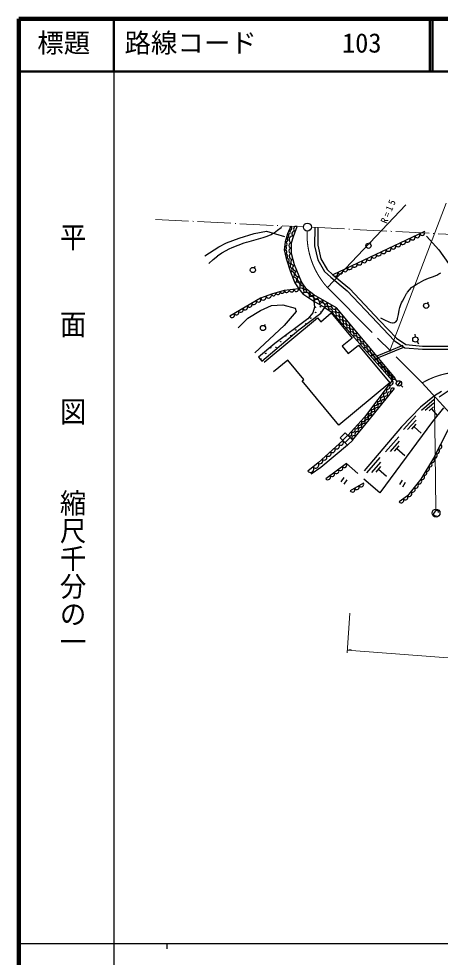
# Model space of a CAD drawing. Units: millimetres, scale not verified. Extents: x 40000 to 680000, y 20000 to 380000.
# Drawn here: x 40000 to 119724, y 202409 to 380000 of the extents above; entities that cross this region are included whole.
import ezdxf
from ezdxf.enums import TextEntityAlignment as Align

# ---------------------------------------------------------------- set-up
doc = ezdxf.new("R2010")
doc.units = ezdxf.units.MM
doc.header["$LTSCALE"] = 1000
doc.linetypes.add('CHAIN', pattern=[18.5, 12, -1.5, 3.5, -1.5])
doc.linetypes.add('USER1', pattern=[8, 6.295082, -0.786885, 0.131148, -0.786885])
for name, color, linetype, lineweight in [('M-BGD', 7, 'Continuous', 25), ('M-BMK', 2, 'CHAIN', 13), ('M-BMK-HTXT', 7, 'USER1', 13), ('M-BMK-SRVR', 3, 'Continuous', 25), ('M-STR-HTXT', 7, 'Continuous', 13), ('M-STR-STR3', 7, 'Continuous', 25), ('M-STR-STRC', 7, 'Continuous', 25), ('M-TTL', 2, 'Continuous', 140), ('M-TTL-BAND', 7, 'Continuous', 25), ('M-TTL-LINE', 7, 'Continuous', 50)]:
    doc.layers.add(name, color=color, linetype=linetype, lineweight=lineweight)
doc.layers.add('M-TTL-TXT', color=7, linetype='Continuous')
doc.styles.add('@ＭＳ ゴシック', font='')
doc.styles.add('ＭＳ ゴシック', font='')
doc.styles.get('@ＭＳ ゴシック').set_extended_font_data('@MS Gothic')
doc.styles.get('ＭＳ ゴシック').set_extended_font_data('MS Gothic')

msp = doc.modelspace()

# ---------------------------------------------------------------- linework, layer by layer
at = {"layer": 'M-BGD'}
for p, q in [((81668, 338488), (84536, 339395)), ((84536, 339395), (86839, 339812)), ((86839, 339812), (90255, 338775)), ((87735, 339198), (88006, 339342)), ((88006, 339342), (88308, 339521)), ((88308, 339521), (88962, 339987)), ((88962, 339987), (89611, 340528)), ((89611, 340528), (89694, 340600)), ((89694, 340600), (89778, 340672)), ((95988, 340506), (95958, 337062)), ((96588, 340476), (96558, 337127)), ((77850, 336857), (79278, 337601)), ((79278, 337601), (81668, 338488)), ((81481, 337181), (82607, 337588)), ((82607, 337588), (83051, 337728)), ((83051, 337728), (83563, 337876)), ((83563, 337876), (84888, 338222)), ((84888, 338222), (86260, 338609)), ((86260, 338609), (87009, 338875)), ((87009, 338875), (87735, 339198)), ((106423, 337459), (106609, 337741)), ((117135, 338865), (119488, 336265)), ((75190, 335143), (77850, 336857)), ((77758, 335249), (78440, 335707)), ((78440, 335707), (79206, 336147)), ((79206, 336147), (79785, 336441)), ((79785, 336441), (80374, 336715)), ((80374, 336715), (81481, 337181)), ((95958, 337062), (96574, 334369)), ((96558, 337127), (97139, 334590)), ((119488, 336265), (121315, 333702)), ((75926, 333661), (76766, 334438)), ((76766, 334438), (77644, 335164)), ((77644, 335164), (77681, 335193)), ((77681, 335193), (77758, 335249)), ((96574, 334369), (97833, 332180)), ((97139, 334590), (98306, 332561)), ((84563, 332871), (84748, 333153)), ((97833, 332180), (99025, 331098)), ((98306, 332561), (99418, 331551)), ((99025, 331098), (102122, 328522)), ((99418, 331551), (102533, 328960)), ((115737, 330047), (116604, 330510)), ((116604, 330510), (117526, 330935)), ((117526, 330935), (118286, 331191)), ((118286, 331191), (119056, 331503)), ((119056, 331503), (119452, 331722)), ((119452, 331722), (119866, 331952)), ((102533, 328960), (108295, 322852)), ((113543, 328240), (113910, 328709)), ((113910, 328709), (114321, 329135)), ((114321, 329135), (114381, 329189)), ((114381, 329189), (114462, 329258)), ((114462, 329258), (114965, 329613)), ((114965, 329613), (115528, 329935)), ((115528, 329935), (115632, 329991)), ((115632, 329991), (115737, 330047)), ((102122, 328522), (107860, 322438)), ((112577, 326550), (112937, 327267)), ((112937, 327267), (113370, 327988)), ((113370, 327988), (113455, 328115)), ((113455, 328115), (113543, 328240)), ((85718, 324821), (87792, 325731)), ((87792, 325731), (89968, 325840)), ((89968, 325840), (92306, 325251)), ((92306, 325251), (92471, 324604)), ((111947, 324835), (112091, 325389)), ((112091, 325389), (112293, 325926)), ((112293, 325926), (112424, 326222)), ((112424, 326222), (112577, 326550)), ((117336, 326094), (117522, 326376)), ((81517, 321525), (83339, 323351)), ((83339, 323351), (85718, 324821)), ((86415, 315030), (96515, 323394)), ((92471, 324604), (90220, 321962)), ((96515, 323394), (97121, 322663)), ((97121, 322663), (99123, 324321)), ((99123, 324321), (103044, 319587)), ((108416, 323414), (109181, 323039)), ((111649, 323203), (111666, 323264)), ((111666, 323264), (111818, 324044)), ((111818, 324044), (111947, 324835)), ((90220, 321962), (84641, 316773)), ((86465, 321891), (86651, 322173)), ((107860, 322438), (111037, 319094)), ((108295, 322852), (111425, 319556)), ((109181, 323039), (109999, 322672)), ((109999, 322672), (110334, 322546)), ((110334, 322546), (110696, 322476)), ((110696, 322476), (110763, 322475)), ((110763, 322475), (110831, 322477)), ((110831, 322477), (111071, 322524)), ((111071, 322524), (111289, 322627)), ((111289, 322627), (111337, 322662)), ((111337, 322662), (111389, 322708)), ((111389, 322708), (111532, 322902)), ((111532, 322902), (111630, 323143)), ((111630, 323143), (111649, 323203)), ((115018, 319806), (115005, 320306)), ((103044, 319587), (101146, 318015)), ((101146, 318015), (102290, 316634)), ((102290, 316634), (104255, 318261)), ((104255, 318261), (110184, 311102)), ((112631, 318178), (107729, 316148)), ((111037, 319094), (113039, 317760)), ((111425, 319556), (113245, 318343)), ((113245, 318343), (116387, 318054)), ((115334, 318908), (115635, 318509)), ((116387, 318054), (124304, 318068)), ((112784, 317808), (107998, 315826)), ((113039, 317760), (116360, 317454)), ((116360, 317454), (124265, 317468)), ((90888, 315422), (88184, 313183)), ((93936, 311741), (90888, 315422)), ((93629, 311487), (93936, 311741)), ((100553, 303126), (93629, 311487)), ((110184, 311102), (100553, 303126)), ((111594, 311381), (111278, 311768)), ((112185, 311411), (111635, 310576)), ((112273, 310649), (112636, 310305)), ((119992, 309492), (118612, 308643)), ((119526, 308475), (121441, 309748)), ((118612, 308643), (116022, 306521)), ((116163, 305914), (118595, 307995)), ((118539, 307273), (116885, 305858)), ((116022, 306521), (112370, 302754)), ((117607, 305802), (118482, 306551)), ((118045, 306176), (119127, 304912)), ((120363, 306363), (118277, 303792)), ((118277, 303792), (108329, 290310)), ((112769, 302262), (115123, 304852)), ((115161, 304061), (113561, 302300)), ((112370, 302754), (105314, 294457)), ((114352, 302338), (115199, 303270)), ((114775, 302804), (116122, 301580)), ((109374, 298033), (111869, 300899)), ((111928, 300041), (110231, 298093)), ((111089, 298152), (111987, 299184)), ((111538, 298668), (113029, 297370)), ((105872, 294091), (108348, 296973)), ((108413, 296116), (106729, 294156)), ((107587, 294221), (108478, 295259)), ((101472, 293179), (100922, 292344)), ((108032, 294740), (109531, 293452)), ((101557, 291926), (102107, 292761)), ((108329, 290310), (105264, 292898)), ((112544, 292707), (111993, 291872)), ((112628, 291454), (113178, 292289))]:
    msp.add_line(p, q, dxfattribs=at)
for centre, radius in [((106151, 337046), 494), ((84291, 332458), 494), ((117064, 325681), 494), ((86193, 321478), 494), ((115032, 319307), 500), ((111910, 310993), 500)]:
    msp.add_circle(centre, radius, dxfattribs=at)
at = {"layer": 'M-BMK'}
msp.add_line((98379, 329150), (116309, 311084), dxfattribs=at)
for centre, start, end in [((109532, 339181), 177.52478, 221.96753), ((123938, 298169), 83.36328, 120.57007)]:
    msp.add_arc(centre, 15000, start, end, dxfattribs=at)
at = {"layer": 'M-BMK-HTXT'}
for p, q in [((65850, 342032), (93848, 340615)), ((95346, 340539), (132264, 338669))]:
    msp.add_line(p, q, dxfattribs=at)
at = {"layer": 'M-BMK-SRVR'}
msp.add_circle((94597, 340577), 750, dxfattribs=at)
at = {"layer": 'M-STR-HTXT'}
for p, q in [((98379, 329150), (113243, 344764)), ((110129, 317027), (120842, 345106)), ((116309, 311084), (123562, 303152)), ((118612, 308643), (118917, 287207)), ((102655, 267514), (102096, 260002)), ((102134, 260501), (102897, 260655)), ((102134, 260501), (178919, 254791))]:
    msp.add_line(p, q, dxfattribs=at)
at = {"layer": 'M-STR-STR3'}
for p, q in [((90821, 339281), (90410, 337787)), ((91436, 340737), (90821, 339281)), ((91974, 338826), (92652, 340675)), ((116759, 339721), (99418, 331551)), ((90410, 337787), (90233, 336243)), ((91582, 337602), (91974, 338826)), ((91585, 335585), (91582, 337602)), ((90233, 336243), (90560, 334663)), ((90560, 334663), (91392, 332099)), ((92141, 333413), (91585, 335585)), ((91392, 332099), (92227, 330043)), ((93472, 330239), (92141, 333413)), ((90229, 328595), (87776, 327890)), ((92959, 328908), (90229, 328595)), ((92227, 330043), (92959, 328908)), ((92959, 328908), (93750, 327950)), ((94456, 328849), (93472, 330239)), ((95800, 327771), (94456, 328849)), ((85724, 327122), (79931, 323711)), ((87776, 327890), (85724, 327122)), ((93750, 327950), (94865, 327177)), ((94865, 327177), (95818, 326568)), ((100091, 325300), (95800, 327771)), ((95916, 325420), (95653, 324383)), ((95818, 326568), (95916, 325420)), ((95818, 326568), (97899, 325380)), ((97163, 324303), (97899, 325380)), ((97899, 325380), (99259, 324395)), ((111252, 311927), (100091, 325300)), ((92958, 321137), (97163, 324303)), ((95653, 324383), (94649, 323210)), ((99259, 324395), (110631, 311558)), ((94649, 323210), (88415, 318564)), ((85955, 315192), (92958, 321137)), ((88415, 318564), (85362, 315993)), ((85362, 315993), (85955, 315192)), ((110631, 311558), (105382, 304590)), ((106252, 304080), (111089, 310017)), ((123787, 307323), (118431, 296875)), ((105382, 304590), (102269, 301170)), ((103159, 300277), (106252, 304080)), ((101293, 300166), (96610, 295975)), ((100774, 300686), (101766, 301675)), ((102176, 299281), (100774, 300686)), ((101239, 300220), (102231, 301209)), ((101704, 299754), (102696, 300742)), ((103161, 300276), (101766, 301675)), ((103161, 300276), (102169, 299288)), ((102176, 299281), (97127, 295114)), ((118431, 296875), (116030, 292857)), ((96610, 295975), (94709, 294378)), ((97127, 295114), (95342, 293803)), ((101988, 295839), (98095, 292969)), ((104153, 293925), (101988, 295839)), ((105186, 292132), (102702, 290670)), ((116030, 292857), (113539, 289718)), ((113539, 289718), (111937, 288613))]:
    msp.add_line(p, q, dxfattribs=at)
for centre in [(96074, 325419), (97071, 325497), (95232, 323348), (96152, 324422), (97148, 324500), (94313, 322273), (90480, 319968), (91477, 320046), (92397, 321121), (89561, 318894), (86725, 316667), (87645, 317741), (88642, 317819), (85806, 315592)]:
    msp.add_circle(centre, 50, dxfattribs=at)
for centre, radius, start, end in [((90719, 338907), 387, 254.6131, 74.61313), ((90975, 339645), 395, 247.12317, 67.12317), ((91282, 340373), 395, 247.12317, 67.12317), ((92143, 339289), 492, 69.84949, 249.84949), ((92482, 340213), 492, 69.84949, 249.84949), ((115390, 339076), 504, 205.22787, 25.22787), ((116303, 339506), 504, 205.22787, 25.22787), ((90366, 337401), 389, 263.43347, 83.4335), ((90513, 338160), 387, 254.6131, 74.61313), ((91583, 337098), 504, 90.09964, 270.09966), ((91778, 338214), 643, 72.25174, 252.25175), ((111740, 337356), 504, 205.22787, 25.22787), ((112652, 337786), 504, 205.22787, 25.22787), ((113565, 338216), 504, 205.22787, 25.22787), ((114478, 338646), 504, 205.22787, 25.22787), ((90314, 335848), 403, 281.7038, 101.7038), ((90277, 336629), 389, 263.43347, 83.4335), ((91584, 336089), 504, 90.09964, 270.09966), ((108089, 335636), 504, 205.22787, 25.22787), ((109002, 336066), 504, 205.22787, 25.22787), ((109914, 336496), 504, 205.22787, 25.22787), ((110827, 336926), 504, 205.22787, 25.22787), ((90478, 335058), 404, 281.7038, 101.7038), ((90699, 334235), 449, 287.99097, 107.99094), ((91724, 335042), 560, 104.358, 284.358), ((92002, 333956), 560, 104.358, 284.358), ((104438, 333916), 504, 205.22787, 25.22787), ((105351, 334346), 504, 205.22787, 25.22787), ((106264, 334776), 504, 205.22787, 25.22787), ((107176, 335206), 504, 205.22787, 25.22787), ((90976, 333381), 449, 287.99097, 107.99094), ((91254, 332526), 449, 287.99097, 107.99094), ((91601, 331585), 555, 292.09833, 112.09836), ((92363, 332884), 574, 112.73941, 292.7394), ((92806, 331826), 574, 112.73941, 292.7394), ((100787, 332196), 504, 205.22787, 25.22787), ((101700, 332626), 504, 205.22787, 25.22787), ((102613, 333056), 504, 205.22787, 25.22787), ((103526, 333486), 504, 205.22787, 25.22787), ((92019, 330557), 555, 292.09833, 112.09836), ((93250, 330768), 574, 112.73941, 292.7394), ((99875, 331766), 504, 205.22787, 25.22787), ((89820, 328477), 425, 196.03564, 16.03564), ((90684, 328647), 458, 186.54272, 6.54271), ((91594, 328751), 458, 186.54272, 6.54271), ((92504, 328855), 458, 186.54272, 6.54271), ((92593, 329475), 675, 302.79294, 122.79294), ((93355, 328429), 621, 309.58002, 129.58002), ((93717, 329891), 426, 125.29236, 305.29237), ((94209, 329196), 426, 125.29236, 305.29237), ((94792, 328579), 431, 141.29889, 321.2989), ((85310, 326878), 480, 210.49084, 30.49084), ((86237, 327314), 548, 200.51317, 20.51317), ((87263, 327698), 548, 200.51317, 20.51317), ((88185, 328007), 425, 196.03564, 16.03564), ((89002, 328242), 425, 196.03564, 16.03564), ((94308, 327564), 678, 325.2724, 145.2724), ((95341, 326873), 566, 327.39993, 147.39993), ((95464, 328041), 431, 141.29889, 321.2989), ((96229, 327524), 495, 150.0567, 330.0567), ((96338, 326271), 599, 330.28204, 150.28204), ((97087, 327030), 495, 150.0567, 330.0567), ((97946, 326536), 495, 150.0567, 330.0567), ((82000, 324929), 480, 210.49084, 30.49084), ((82828, 325416), 480, 210.49084, 30.49084), ((83655, 325904), 480, 210.49084, 30.49084), ((84483, 326391), 480, 210.49084, 30.49084), ((97379, 325677), 599, 330.28204, 150.28204), ((98239, 325134), 420, 324.07401, 144.07401), ((98804, 326041), 495, 150.0567, 330.0567), ((98919, 324641), 420, 324.07401, 144.07401), ((99662, 325547), 495, 150.0567, 330.0567), ((100420, 324906), 512, 129.84882, 309.84882), ((80345, 323954), 480, 210.49084, 30.49084), ((81172, 324442), 480, 210.49084, 30.49084), ((99593, 324017), 504, 311.53754, 131.53754), ((100262, 323262), 504, 311.53754, 131.53754), ((101076, 324120), 512, 129.84882, 309.84882), ((101733, 323333), 512, 129.84882, 309.84882), ((100931, 322507), 504, 311.53754, 131.53754), ((101600, 321752), 504, 311.53754, 131.53754), ((102389, 322547), 512, 129.84882, 309.84882), ((102269, 320997), 504, 311.53754, 131.53754), ((103045, 321760), 512, 129.84882, 309.84882), ((102938, 320242), 504, 311.53754, 131.53754), ((103702, 320973), 512, 129.84882, 309.84882), ((103607, 319486), 504, 311.53754, 131.53754), ((104359, 320187), 512, 129.84882, 309.84882), ((105015, 319400), 512, 129.84882, 309.84882), ((104276, 318731), 504, 311.53754, 131.53754), ((104945, 317976), 504, 311.53754, 131.53754), ((105672, 318614), 512, 129.84882, 309.84882), ((106328, 317827), 512, 129.84882, 309.84882), ((105614, 317221), 504, 311.53754, 131.53754), ((106283, 316466), 504, 311.53754, 131.53754), ((106985, 317040), 512, 129.84882, 309.84882), ((106952, 315711), 504, 311.53754, 131.53754), ((107641, 316254), 512, 129.84882, 309.84882), ((107621, 314956), 504, 311.53754, 131.53754), ((108298, 315467), 512, 129.84882, 309.84882), ((108290, 314200), 504, 311.53754, 131.53754), ((108954, 314680), 512, 129.84882, 309.84882), ((108959, 313445), 504, 311.53754, 131.53754), ((109611, 313894), 512, 129.84882, 309.84882), ((109628, 312690), 504, 311.53754, 131.53754), ((110267, 313107), 512, 129.84882, 309.84882), ((110924, 312321), 512, 129.84882, 309.84882), ((110297, 311935), 504, 311.53754, 131.53754), ((110340, 311170), 485, 233.00348, 53.00348), ((108590, 308848), 485, 233.00348, 53.00348), ((109173, 309622), 485, 233.00348, 53.00348), ((109756, 310396), 485, 233.00348, 53.00348), ((110182, 308903), 479, 50.8317, 230.83171), ((110786, 309646), 479, 50.8317, 230.83171), ((107423, 307300), 485, 233.00348, 53.00348), ((108006, 308074), 485, 233.00348, 53.00348), ((108973, 307419), 479, 50.8317, 230.83171), ((109577, 308161), 479, 50.8317, 230.83171), ((106257, 305751), 485, 233.00348, 53.00348), ((106840, 306526), 485, 233.00348, 53.00348), ((107159, 305193), 479, 50.8317, 230.83171), ((107764, 305935), 479, 50.8317, 230.83171), ((108368, 306677), 479, 50.8317, 230.83171), ((104448, 303564), 462, 227.68921, 47.68924), ((105070, 304248), 462, 227.68921, 47.68924), ((105673, 304977), 485, 233.00348, 53.00348), ((105943, 303700), 490, 50.87766, 230.87766), ((106555, 304451), 479, 50.8317, 230.83171), ((103203, 302196), 462, 227.68921, 47.68924), ((103825, 302880), 462, 227.68921, 47.68924), ((104087, 301418), 490, 50.87766, 230.87766), ((104706, 302178), 490, 50.87766, 230.87766), ((105324, 302939), 490, 50.87766, 230.87766), ((100903, 299817), 524, 221.83075, 41.83072), ((102580, 301512), 462, 227.68921, 47.68924), ((103469, 300657), 490, 50.87766, 230.87766), ((99342, 298420), 524, 221.83075, 41.83072), ((100122, 299119), 524, 221.83075, 41.83072), ((119100, 298181), 489, 242.85968, 62.85965), ((119546, 299052), 489, 242.85968, 62.85965), ((97000, 296324), 524, 221.83075, 41.83072), ((97781, 297023), 524, 221.83075, 41.83072), ((98561, 297721), 524, 221.83075, 41.83072), ((118191, 296474), 468, 239.14447, 59.14444), ((118654, 297311), 489, 242.85968, 62.85965), ((95184, 294777), 621, 220.04163, 40.04166), ((96135, 295576), 621, 220.04163, 40.04166), ((100820, 294978), 484, 216.39423, 36.39423), ((101599, 295552), 484, 216.39423, 36.39423), ((117230, 294866), 468, 239.14447, 59.14444), ((117710, 295670), 468, 239.14447, 59.14444), ((98484, 293256), 484, 216.39423, 36.39423), ((99263, 293830), 484, 216.39423, 36.39423), ((100041, 294404), 484, 216.39423, 36.39423), ((116270, 293258), 468, 239.14447, 59.14444), ((116750, 294062), 468, 239.14447, 59.14444), ((103944, 291401), 480, 210.48558, 30.48558), ((104772, 291888), 480, 210.48558, 30.48558), ((114473, 290895), 501, 231.56366, 51.56366), ((115095, 291679), 501, 231.56366, 51.56366), ((115718, 292464), 501, 231.56366, 51.56366), ((103116, 290914), 480, 210.48558, 30.48558), ((113138, 289442), 486, 214.58286, 34.58286), ((113850, 290110), 501, 231.56366, 51.56366), ((112337, 288889), 486, 214.58286, 34.58286)]:
    msp.add_arc(centre, radius, start, end, dxfattribs=at)
at = {"layer": 'M-STR-STRC'}
for p, q in [((118834, 286914), (118471, 286363)), ((118471, 286363), (118480, 286213)), ((118480, 286213), (118531, 286072)), ((118531, 286072), (118756, 285924)), ((118756, 285924), (118890, 285908)), ((118975, 286965), (118834, 286914)), ((118890, 285908), (118989, 285950)), ((119125, 286974), (118975, 286965)), ((119350, 286826), (119125, 286974)), ((119401, 286685), (119350, 286826)), ((119402, 286576), (119401, 286685))]:
    msp.add_line(p, q, dxfattribs=at)
msp.add_circle((118928, 286457), 750, dxfattribs=at)
at = {"layer": 'M-TTL'}
for p, q in [((40000, 380000), (40000, 20000)), ((680000, 380000), (40000, 380000))]:
    msp.add_line(p, q, dxfattribs=at)
at = {"layer": 'M-TTL-BAND'}
for p, q in [((58000, 370000), (58000, 20000)), ((40000, 205000), (579000, 205000)), ((68000, 205000), (68000, 204000))]:
    msp.add_line(p, q, dxfattribs=at)
at = {"layer": 'M-TTL-LINE'}
for p, q in [((58000, 380000), (58000, 370000)), ((117750, 380000), (117750, 370000)), ((118250, 380000), (118250, 370000)), ((40000, 370000), (680000, 370000))]:
    msp.add_line(p, q, dxfattribs=at)

# ---------------------------------------------------------------- texts
at = {"layer": 'M-STR-HTXT', "insert": (109627, 341128), "char_height": 1320, "attachment_point": 7, "rotation": 67.9, "style": 'ＭＳ ゴシック'}
msp.add_mtext('\\T1.39;R=15', dxfattribs=at)
at = {"layer": 'M-TTL-BAND', "style": '@ＭＳ ゴシック'}
for s, width, p in [('平\u3000\u3000面\u3000\u3000図', 1.1, (47277, 341475)), ('縮尺千分の一', 1.05, (47277, 291030))]:
    msp.add_text(s, height=3666, rotation=270, dxfattribs=dict(at, width=width)).set_placement(p, align=Align.BOTTOM_LEFT)
at = {"layer": 'M-TTL-TXT', "style": 'ＭＳ ゴシック'}
for s, p in [('標題', (43500, 372500)), ('路線コード', (60000, 372500)), ('103', (101142, 372500))]:
    msp.add_text(s, height=3666, dxfattribs=at).set_placement(p, align=Align.BOTTOM_LEFT)

doc.saveas('drawing.dxf')
